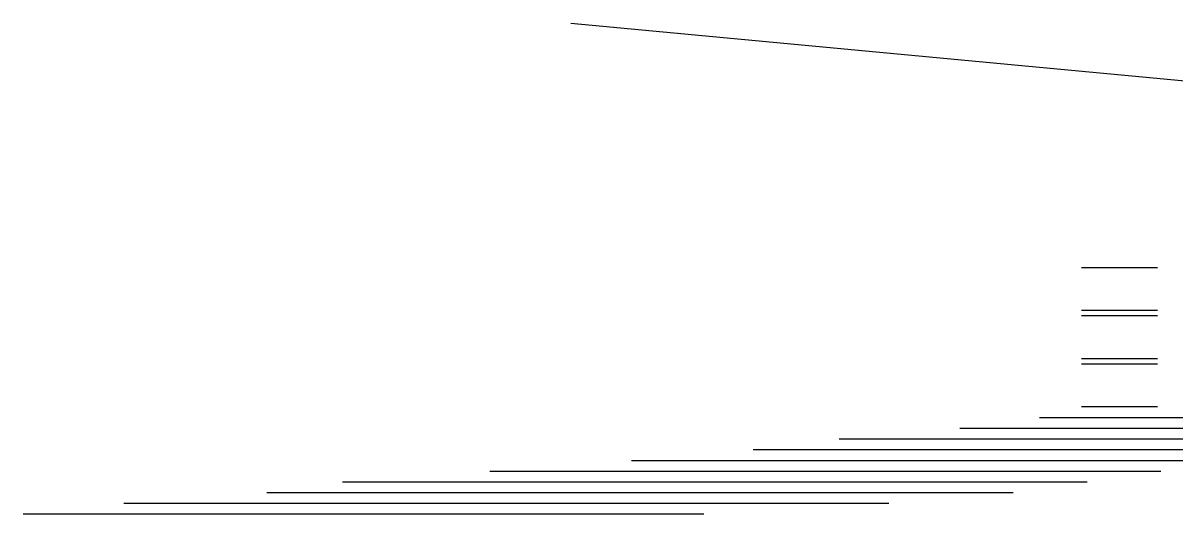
# Model space of a CAD drawing. Header units: inches. Extents: x -3589 to 7564, y 1292 to 4546.
# Drawn here: x -3589 to -999, y 3445 to 4546 of the extents above; entities that cross this region are included whole.
import ezdxf

# ---------------------------------------------------------------- set-up
doc = ezdxf.new("R2010")
doc.units = ezdxf.units.IN
doc.header["$LTSCALE"] = 1.25
doc.header["$MEASUREMENT"] = 0
doc.layers.add('A-Elev-South', color=7, linetype='Continuous')

msp = doc.modelspace()

# ---------------------------------------------------------------- linework, layer by layer
at = {"layer": 'A-Elev-South', "color": 7}
msp.add_line((-2359, 4545.8), (194, 4305.8), dxfattribs=at)
at = {"layer": 'A-Elev-South', "color": 2, "ltscale": 0.1}
for p, q in [((-1041.9, 3997.3, -15442.7), (-1212.4, 3997.3, -15442.7)), ((-1041.9, 3997.3, -15442.7), (-1212.4, 3997.3, -15442.7)), ((-1041.9, 3997.3, -15442.7), (-1212.4, 3997.3, -15442.7)), ((-1041.9, 3901.3, -15442.7), (-1212.4, 3901.3, -15442.7)), ((-1041.9, 3889.3, -15442.7), (-1212.4, 3889.3, -15442.7)), ((-1041.9, 3793.3, -15442.7), (-1212.4, 3793.3, -15442.7)), ((-1041.9, 3781.3, -15442.7), (-1212.4, 3781.3, -15442.7)), ((-1041.9, 3685.3, -15442.7), (-1212.4, 3685.3, -15442.7))]:
    msp.add_line(p, q, dxfattribs=at)
at = {"layer": 'A-Elev-South', "color": 252}
for p, q in [((-1306.7, 3661.3, -5147.6), (-142.7, 3661.3, -5147.6)), ((-2540.8, 3541.3, -5147.6), (-1034.3, 3541.3, -5147.6))]:
    msp.add_line(p, q, dxfattribs=at)
at = {"layer": 'A-Elev-South', "color": 126}
for p, q in [((-1486.2, 3637.3, -5147.6), (-329.3, 3637.3, -5147.6)), ((-1756.8, 3613.3, -5147.6), (-530.8, 3613.3, -5147.6)), ((-1949.9, 3589.3, -5147.6), (-708.5, 3589.3, -5147.6)), ((-2223.1, 3565.3, -5147.6), (-868.3, 3565.3, -5147.6)), ((-2871.7, 3517.3, -5147.6), (-1200.3, 3517.3, -5147.6)), ((-3041.6, 3493.3, -5147.6), (-1366.4, 3493.3, -5147.6)), ((-3362.6, 3469.3, -5147.6), (-1645.4, 3469.3, -5147.6)), ((-3589.1, 3445.3, -5147.6), (-2061, 3445.3, -5147.6))]:
    msp.add_line(p, q, dxfattribs=at)

doc.saveas('drawing.dxf')
